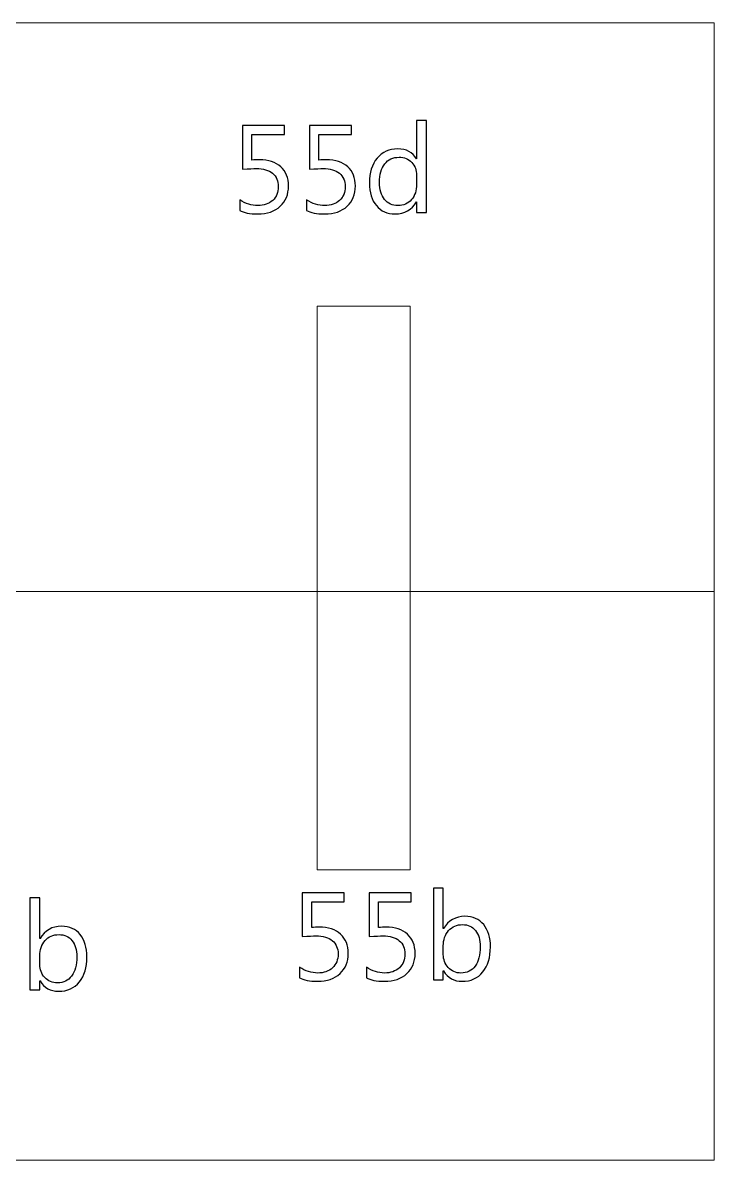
# Model space of a CAD drawing. Header units: centimetres. Extents: x -19.4 to 19.9, y -26.5 to 22.7.
# Drawn here: x 5.627 to 7.987, y -0.963 to 2.917 of the extents above; entities that cross this region are included whole.
import ezdxf

# ---------------------------------------------------------------- set-up
doc = ezdxf.new("R2010")
doc.units = ezdxf.units.CM
doc.header["$MEASUREMENT"] = 0
doc.layers.add('Camada 1', color=7, linetype='Continuous')

msp = doc.modelspace()

# ---------------------------------------------------------------- linework, layer by layer
at = {"layer": 'Camada 1', "color": 7, "lineweight": 9}
for points in [[(0.09623, 0.97706), (7.98655, 0.97706), (7.98655, 2.9174), (0.09623, 2.9174), (0.09623, 0.97706)], [(6.63095, 0.02724), (6.94835, 0.02724), (6.94835, 1.95096), (6.63095, 1.95096), (6.63095, 0.02724)], [(0.09623, -0.96332), (7.98655, -0.96332), (7.98655, 0.97702), (0.09623, 0.97702), (0.09623, -0.96332)]]:
    msp.add_lwpolyline(points, close=True, dxfattribs=at)
at = {"layer": 'Camada 1', "color": 7}
for points, knots in [([(6.36722, 2.2774), (6.36722, 2.2774), (6.36722, 2.31338), (6.36722, 2.31338), (6.36722, 2.31338), (6.38747, 2.30012), (6.40807, 2.29348), (6.42902, 2.29348), (6.42902, 2.29348), (6.44998, 2.29348), (6.46684, 2.29941), (6.47968, 2.31126), (6.47968, 2.31126), (6.49246, 2.32305), (6.49888, 2.33878), (6.49888, 2.35833), (6.49888, 2.35833), (6.49888, 2.37773), (6.49231, 2.3929), (6.47926, 2.40376), (6.47926, 2.40376), (6.46614, 2.41463), (6.44744, 2.42006), (6.42303, 2.42006), (6.42303, 2.42006), (6.41477, 2.42006), (6.39925, 2.41922), (6.37653, 2.41759), (6.37653, 2.41759), (6.37653, 2.41759), (6.37653, 2.56654), (6.37653, 2.56654), (6.37653, 2.56654), (6.37653, 2.56654), (6.52004, 2.56654), (6.52004, 2.56654), (6.52004, 2.56654), (6.52004, 2.56654), (6.52004, 2.53606), (6.52004, 2.53606), (6.52004, 2.53606), (6.52004, 2.53606), (6.4087, 2.53606), (6.4087, 2.53606), (6.4087, 2.53606), (6.4087, 2.53606), (6.4087, 2.44885), (6.4087, 2.44885), (6.4087, 2.44885), (6.41781, 2.44941), (6.4262, 2.4497), (6.43396, 2.4497), (6.43396, 2.4497), (6.46564, 2.4497), (6.4902, 2.44172), (6.50755, 2.42585), (6.50755, 2.42585), (6.52491, 2.40997), (6.53359, 2.38817), (6.53359, 2.36051), (6.53359, 2.36051), (6.53359, 2.33187), (6.52428, 2.30879), (6.50558, 2.29137), (6.50558, 2.29137), (6.48688, 2.27387), (6.4612, 2.26512), (6.42867, 2.26512), (6.42867, 2.26512), (6.40123, 2.26512), (6.38076, 2.26921), (6.36722, 2.2774)], [0, 0, 0, 0, 0.0526316, 0.0526316, 0.0526316, 0.0526316, 0.1052632, 0.1052632, 0.1052632, 0.1052632, 0.1578947, 0.1578947, 0.1578947, 0.1578947, 0.2105263, 0.2105263, 0.2105263, 0.2105263, 0.2631579, 0.2631579, 0.2631579, 0.2631579, 0.3157895, 0.3157895, 0.3157895, 0.3157895, 0.3684211, 0.3684211, 0.3684211, 0.3684211, 0.4210526, 0.4210526, 0.4210526, 0.4210526, 0.4736842, 0.4736842, 0.4736842, 0.4736842, 0.5263158, 0.5263158, 0.5263158, 0.5263158, 0.5789474, 0.5789474, 0.5789474, 0.5789474, 0.6315789, 0.6315789, 0.6315789, 0.631579, 0.6842105, 0.6842105, 0.6842105, 0.6842105, 0.7368421, 0.7368421, 0.7368421, 0.7368421, 0.7894737, 0.7894737, 0.7894737, 0.7894737, 0.8421053, 0.8421053, 0.8421053, 0.8421053, 0.8947368, 0.8947368, 0.8947368, 0.8947369, 1, 1, 1, 1]), ([(6.5954, 2.2774), (6.5954, 2.2774), (6.5954, 2.31338), (6.5954, 2.31338), (6.5954, 2.31338), (6.61565, 2.30012), (6.63625, 2.29348), (6.6572, 2.29348), (6.6572, 2.29348), (6.67816, 2.29348), (6.69502, 2.29941), (6.70786, 2.31126), (6.70786, 2.31126), (6.72064, 2.32305), (6.72706, 2.33878), (6.72706, 2.35833), (6.72706, 2.35833), (6.72706, 2.37773), (6.72049, 2.3929), (6.70744, 2.40376), (6.70744, 2.40376), (6.69432, 2.41463), (6.67562, 2.42006), (6.65121, 2.42006), (6.65121, 2.42006), (6.64295, 2.42006), (6.62743, 2.41922), (6.60471, 2.41759), (6.60471, 2.41759), (6.60471, 2.41759), (6.60471, 2.56654), (6.60471, 2.56654), (6.60471, 2.56654), (6.60471, 2.56654), (6.74822, 2.56654), (6.74822, 2.56654), (6.74822, 2.56654), (6.74822, 2.56654), (6.74822, 2.53606), (6.74822, 2.53606), (6.74822, 2.53606), (6.74822, 2.53606), (6.63688, 2.53606), (6.63688, 2.53606), (6.63688, 2.53606), (6.63688, 2.53606), (6.63688, 2.44885), (6.63688, 2.44885), (6.63688, 2.44885), (6.64599, 2.44941), (6.65438, 2.4497), (6.66214, 2.4497), (6.66214, 2.4497), (6.69382, 2.4497), (6.71838, 2.44172), (6.73573, 2.42585), (6.73573, 2.42585), (6.75309, 2.40997), (6.76177, 2.38817), (6.76177, 2.36051), (6.76177, 2.36051), (6.76177, 2.33187), (6.75246, 2.30879), (6.73376, 2.29137), (6.73376, 2.29137), (6.71506, 2.27387), (6.68938, 2.26512), (6.65685, 2.26512), (6.65685, 2.26512), (6.62941, 2.26512), (6.60894, 2.26921), (6.5954, 2.2774)], [0, 0, 0, 0, 0.0526316, 0.0526316, 0.0526316, 0.0526316, 0.1052632, 0.1052632, 0.1052632, 0.1052632, 0.1578947, 0.1578947, 0.1578947, 0.1578947, 0.2105263, 0.2105263, 0.2105263, 0.2105263, 0.2631579, 0.2631579, 0.2631579, 0.2631579, 0.3157895, 0.3157895, 0.3157895, 0.3157895, 0.3684211, 0.3684211, 0.3684211, 0.3684211, 0.4210526, 0.4210526, 0.4210526, 0.4210526, 0.4736842, 0.4736842, 0.4736842, 0.4736842, 0.5263158, 0.5263158, 0.5263158, 0.5263158, 0.5789474, 0.5789474, 0.5789474, 0.5789474, 0.6315789, 0.6315789, 0.6315789, 0.631579, 0.6842105, 0.6842105, 0.6842105, 0.6842105, 0.7368421, 0.7368421, 0.7368421, 0.7368421, 0.7894737, 0.7894737, 0.7894737, 0.7894737, 0.8421053, 0.8421053, 0.8421053, 0.8421053, 0.8947368, 0.8947368, 0.8947368, 0.8947369, 1, 1, 1, 1]), ([(7.00477, 2.2702), (7.00477, 2.2702), (6.9709, 2.2702), (6.9709, 2.2702), (6.9709, 2.2702), (6.9709, 2.2702), (6.9709, 2.3059), (6.9709, 2.3059), (6.9709, 2.3059), (6.9709, 2.3059), (6.97005, 2.3059), (6.97005, 2.3059), (6.97005, 2.3059), (6.95439, 2.27874), (6.93012, 2.26512), (6.89731, 2.26512), (6.89731, 2.26512), (6.87071, 2.26512), (6.8494, 2.27457), (6.83346, 2.29355), (6.83346, 2.29355), (6.81758, 2.31253), (6.80961, 2.33836), (6.80961, 2.3711), (6.80961, 2.3711), (6.80961, 2.40609), (6.81843, 2.43417), (6.83607, 2.45527), (6.83607, 2.45527), (6.8537, 2.47637), (6.8772, 2.48695), (6.90655, 2.48695), (6.90655, 2.48695), (6.93569, 2.48695), (6.95679, 2.47559), (6.97005, 2.4528), (6.97005, 2.4528), (6.97005, 2.4528), (6.9709, 2.4528), (6.9709, 2.4528), (6.9709, 2.4528), (6.9709, 2.4528), (6.9709, 2.58347), (6.9709, 2.58347), (6.9709, 2.58347), (6.9709, 2.58347), (7.00477, 2.58347), (7.00477, 2.58347), (7.00477, 2.58347), (7.00477, 2.58347), (7.00477, 2.2702), (7.00477, 2.2702)], [0, 0, 0, 0, 0.0714286, 0.0714286, 0.0714286, 0.0714286, 0.1428571, 0.1428571, 0.1428571, 0.1428572, 0.2142857, 0.2142857, 0.2142857, 0.2142857, 0.2857143, 0.2857143, 0.2857143, 0.2857143, 0.3571429, 0.3571429, 0.3571429, 0.3571429, 0.4285714, 0.4285714, 0.4285714, 0.4285714, 0.5, 0.5, 0.5, 0.5, 0.5714286, 0.5714286, 0.5714286, 0.5714286, 0.6428571, 0.6428571, 0.6428571, 0.6428572, 0.7142857, 0.7142857, 0.7142857, 0.7142857, 0.7857143, 0.7857143, 0.7857143, 0.7857143, 0.8571429, 0.8571429, 0.8571429, 0.8571429, 1, 1, 1, 1]), ([(6.9709, 2.36587), (6.9709, 2.36587), (6.9709, 2.3972), (6.9709, 2.3972), (6.9709, 2.3972), (6.9709, 2.41435), (6.96525, 2.42888), (6.95397, 2.44074), (6.95397, 2.44074), (6.94261, 2.45266), (6.92828, 2.45859), (6.91093, 2.45859), (6.91093, 2.45859), (6.89025, 2.45859), (6.87395, 2.45097), (6.8621, 2.4358), (6.8621, 2.4358), (6.85025, 2.42056), (6.84432, 2.39953), (6.84432, 2.37272), (6.84432, 2.37272), (6.84432, 2.34824), (6.85004, 2.3289), (6.8614, 2.31472), (6.8614, 2.31472), (6.87276, 2.30054), (6.888, 2.29348), (6.90719, 2.29348), (6.90719, 2.29348), (6.9261, 2.29348), (6.94141, 2.30033), (6.95319, 2.31402), (6.95319, 2.31402), (6.96497, 2.3277), (6.9709, 2.34499), (6.9709, 2.36587)], [0, 0, 0, 0, 0.1, 0.1, 0.1, 0.1, 0.2, 0.2, 0.2, 0.2, 0.3, 0.3, 0.3, 0.3, 0.4, 0.4, 0.4, 0.4, 0.5, 0.5, 0.5, 0.5, 0.6, 0.6, 0.6, 0.6, 0.7, 0.7, 0.7, 0.7, 0.8, 0.8, 0.8, 0.8, 1, 1, 1, 1]), ([(7.06271, -0.31746), (7.06271, -0.31746), (7.06187, -0.31746), (7.06187, -0.31746), (7.06187, -0.31746), (7.06187, -0.31746), (7.06187, -0.3478), (7.06187, -0.3478), (7.06187, -0.3478), (7.06187, -0.3478), (7.028, -0.3478), (7.028, -0.3478), (7.028, -0.3478), (7.028, -0.3478), (7.028, -0.03453), (7.028, -0.03453), (7.028, -0.03453), (7.028, -0.03453), (7.06187, -0.03453), (7.06187, -0.03453), (7.06187, -0.03453), (7.06187, -0.03453), (7.06187, -0.1731), (7.06187, -0.1731), (7.06187, -0.1731), (7.06187, -0.1731), (7.06271, -0.1731), (7.06271, -0.1731), (7.06271, -0.1731), (7.07937, -0.14509), (7.10378, -0.13105), (7.13588, -0.13105), (7.13588, -0.13105), (7.16305, -0.13105), (7.18428, -0.1405), (7.19966, -0.15948), (7.19966, -0.15948), (7.21505, -0.17846), (7.22274, -0.20386), (7.22274, -0.23576), (7.22274, -0.23576), (7.22274, -0.27118), (7.21413, -0.29961), (7.19691, -0.32092), (7.19691, -0.32092), (7.17963, -0.34223), (7.15606, -0.35288), (7.12614, -0.35288), (7.12614, -0.35288), (7.0982, -0.35288), (7.07704, -0.3411), (7.06271, -0.31746)], [0, 0, 0, 0, 0.0714286, 0.0714286, 0.0714286, 0.0714286, 0.1428571, 0.1428571, 0.1428571, 0.1428572, 0.2142857, 0.2142857, 0.2142857, 0.2142857, 0.2857143, 0.2857143, 0.2857143, 0.2857143, 0.3571429, 0.3571429, 0.3571429, 0.3571429, 0.4285714, 0.4285714, 0.4285714, 0.4285714, 0.5, 0.5, 0.5, 0.5, 0.5714286, 0.5714286, 0.5714286, 0.5714286, 0.6428571, 0.6428571, 0.6428571, 0.6428572, 0.7142857, 0.7142857, 0.7142857, 0.7142857, 0.7857143, 0.7857143, 0.7857143, 0.7857143, 0.8571429, 0.8571429, 0.8571429, 0.8571429, 1, 1, 1, 1]), ([(5.68571, -0.35146), (5.68571, -0.35146), (5.68487, -0.35146), (5.68487, -0.35146), (5.68487, -0.35146), (5.68487, -0.35146), (5.68487, -0.3818), (5.68487, -0.3818), (5.68487, -0.3818), (5.68487, -0.3818), (5.651, -0.3818), (5.651, -0.3818), (5.651, -0.3818), (5.651, -0.3818), (5.651, -0.06853), (5.651, -0.06853), (5.651, -0.06853), (5.651, -0.06853), (5.68487, -0.06853), (5.68487, -0.06853), (5.68487, -0.06853), (5.68487, -0.06853), (5.68487, -0.2071), (5.68487, -0.2071), (5.68487, -0.2071), (5.68487, -0.2071), (5.68571, -0.2071), (5.68571, -0.2071), (5.68571, -0.2071), (5.70237, -0.17909), (5.72678, -0.16505), (5.75888, -0.16505), (5.75888, -0.16505), (5.78605, -0.16505), (5.80728, -0.1745), (5.82266, -0.19348), (5.82266, -0.19348), (5.83805, -0.21246), (5.84574, -0.23786), (5.84574, -0.26976), (5.84574, -0.26976), (5.84574, -0.30518), (5.83713, -0.33361), (5.81991, -0.35492), (5.81991, -0.35492), (5.80263, -0.37623), (5.77906, -0.38688), (5.74914, -0.38688), (5.74914, -0.38688), (5.7212, -0.38688), (5.70004, -0.3751), (5.68571, -0.35146)], [0, 0, 0, 0, 0.0714286, 0.0714286, 0.0714286, 0.0714286, 0.1428571, 0.1428571, 0.1428571, 0.1428572, 0.2142857, 0.2142857, 0.2142857, 0.2142857, 0.2857143, 0.2857143, 0.2857143, 0.2857143, 0.3571429, 0.3571429, 0.3571429, 0.3571429, 0.4285714, 0.4285714, 0.4285714, 0.4285714, 0.5, 0.5, 0.5, 0.5, 0.5714286, 0.5714286, 0.5714286, 0.5714286, 0.6428571, 0.6428571, 0.6428571, 0.6428572, 0.7142857, 0.7142857, 0.7142857, 0.7142857, 0.7857143, 0.7857143, 0.7857143, 0.7857143, 0.8571429, 0.8571429, 0.8571429, 0.8571429, 1, 1, 1, 1]), ([(6.57122, -0.3406), (6.57122, -0.3406), (6.57122, -0.30462), (6.57122, -0.30462), (6.57122, -0.30462), (6.59147, -0.31788), (6.61207, -0.32452), (6.63302, -0.32452), (6.63302, -0.32452), (6.65398, -0.32452), (6.67084, -0.31859), (6.68368, -0.30674), (6.68368, -0.30674), (6.69646, -0.29495), (6.70288, -0.27922), (6.70288, -0.25967), (6.70288, -0.25967), (6.70288, -0.24027), (6.69631, -0.2251), (6.68326, -0.21424), (6.68326, -0.21424), (6.67014, -0.20337), (6.65144, -0.19794), (6.62703, -0.19794), (6.62703, -0.19794), (6.61877, -0.19794), (6.60325, -0.19878), (6.58053, -0.20041), (6.58053, -0.20041), (6.58053, -0.20041), (6.58053, -0.05146), (6.58053, -0.05146), (6.58053, -0.05146), (6.58053, -0.05146), (6.72404, -0.05146), (6.72404, -0.05146), (6.72404, -0.05146), (6.72404, -0.05146), (6.72404, -0.08194), (6.72404, -0.08194), (6.72404, -0.08194), (6.72404, -0.08194), (6.6127, -0.08194), (6.6127, -0.08194), (6.6127, -0.08194), (6.6127, -0.08194), (6.6127, -0.16915), (6.6127, -0.16915), (6.6127, -0.16915), (6.62181, -0.16859), (6.6302, -0.1683), (6.63796, -0.1683), (6.63796, -0.1683), (6.66964, -0.1683), (6.6942, -0.17628), (6.71155, -0.19215), (6.71155, -0.19215), (6.72891, -0.20803), (6.73759, -0.22983), (6.73759, -0.25749), (6.73759, -0.25749), (6.73759, -0.28613), (6.72828, -0.30921), (6.70958, -0.32663), (6.70958, -0.32663), (6.69088, -0.34413), (6.6652, -0.35288), (6.63267, -0.35288), (6.63267, -0.35288), (6.60523, -0.35288), (6.58476, -0.34879), (6.57122, -0.3406)], [0, 0, 0, 0, 0.0526316, 0.0526316, 0.0526316, 0.0526316, 0.1052632, 0.1052632, 0.1052632, 0.1052632, 0.1578947, 0.1578947, 0.1578947, 0.1578947, 0.2105263, 0.2105263, 0.2105263, 0.2105263, 0.2631579, 0.2631579, 0.2631579, 0.2631579, 0.3157895, 0.3157895, 0.3157895, 0.3157895, 0.3684211, 0.3684211, 0.3684211, 0.3684211, 0.4210526, 0.4210526, 0.4210526, 0.4210526, 0.4736842, 0.4736842, 0.4736842, 0.4736842, 0.5263158, 0.5263158, 0.5263158, 0.5263158, 0.5789474, 0.5789474, 0.5789474, 0.5789474, 0.6315789, 0.6315789, 0.6315789, 0.631579, 0.6842105, 0.6842105, 0.6842105, 0.6842105, 0.7368421, 0.7368421, 0.7368421, 0.7368421, 0.7894737, 0.7894737, 0.7894737, 0.7894737, 0.8421053, 0.8421053, 0.8421053, 0.8421053, 0.8947368, 0.8947368, 0.8947368, 0.8947369, 1, 1, 1, 1]), ([(6.7994, -0.3406), (6.7994, -0.3406), (6.7994, -0.30462), (6.7994, -0.30462), (6.7994, -0.30462), (6.81965, -0.31788), (6.84025, -0.32452), (6.8612, -0.32452), (6.8612, -0.32452), (6.88216, -0.32452), (6.89902, -0.31859), (6.91186, -0.30674), (6.91186, -0.30674), (6.92464, -0.29495), (6.93106, -0.27922), (6.93106, -0.25967), (6.93106, -0.25967), (6.93106, -0.24027), (6.92449, -0.2251), (6.91144, -0.21424), (6.91144, -0.21424), (6.89832, -0.20337), (6.87962, -0.19794), (6.85521, -0.19794), (6.85521, -0.19794), (6.84695, -0.19794), (6.83143, -0.19878), (6.80871, -0.20041), (6.80871, -0.20041), (6.80871, -0.20041), (6.80871, -0.05146), (6.80871, -0.05146), (6.80871, -0.05146), (6.80871, -0.05146), (6.95222, -0.05146), (6.95222, -0.05146), (6.95222, -0.05146), (6.95222, -0.05146), (6.95222, -0.08194), (6.95222, -0.08194), (6.95222, -0.08194), (6.95222, -0.08194), (6.84088, -0.08194), (6.84088, -0.08194), (6.84088, -0.08194), (6.84088, -0.08194), (6.84088, -0.16915), (6.84088, -0.16915), (6.84088, -0.16915), (6.84999, -0.16859), (6.85838, -0.1683), (6.86614, -0.1683), (6.86614, -0.1683), (6.89782, -0.1683), (6.92238, -0.17628), (6.93973, -0.19215), (6.93973, -0.19215), (6.95709, -0.20803), (6.96577, -0.22983), (6.96577, -0.25749), (6.96577, -0.25749), (6.96577, -0.28613), (6.95646, -0.30921), (6.93776, -0.32663), (6.93776, -0.32663), (6.91906, -0.34413), (6.89338, -0.35288), (6.86085, -0.35288), (6.86085, -0.35288), (6.83341, -0.35288), (6.81294, -0.34879), (6.7994, -0.3406)], [0, 0, 0, 0, 0.0526316, 0.0526316, 0.0526316, 0.0526316, 0.1052632, 0.1052632, 0.1052632, 0.1052632, 0.1578947, 0.1578947, 0.1578947, 0.1578947, 0.2105263, 0.2105263, 0.2105263, 0.2105263, 0.2631579, 0.2631579, 0.2631579, 0.2631579, 0.3157895, 0.3157895, 0.3157895, 0.3157895, 0.3684211, 0.3684211, 0.3684211, 0.3684211, 0.4210526, 0.4210526, 0.4210526, 0.4210526, 0.4736842, 0.4736842, 0.4736842, 0.4736842, 0.5263158, 0.5263158, 0.5263158, 0.5263158, 0.5789474, 0.5789474, 0.5789474, 0.5789474, 0.6315789, 0.6315789, 0.6315789, 0.631579, 0.6842105, 0.6842105, 0.6842105, 0.6842105, 0.7368421, 0.7368421, 0.7368421, 0.7368421, 0.7894737, 0.7894737, 0.7894737, 0.7894737, 0.8421053, 0.8421053, 0.8421053, 0.8421053, 0.8947368, 0.8947368, 0.8947368, 0.8947369, 1, 1, 1, 1]), ([(5.68487, -0.2658), (5.68487, -0.2658), (5.68487, -0.29544), (5.68487, -0.29544), (5.68487, -0.29544), (5.68487, -0.31301), (5.69058, -0.32789), (5.70194, -0.34017), (5.70194, -0.34017), (5.7133, -0.35238), (5.72777, -0.35852), (5.74526, -0.35852), (5.74526, -0.35852), (5.7658, -0.35852), (5.78188, -0.35061), (5.79353, -0.33488), (5.79353, -0.33488), (5.80517, -0.31908), (5.81102, -0.2972), (5.81102, -0.26912), (5.81102, -0.26912), (5.81102, -0.24548), (5.80559, -0.22693), (5.79465, -0.21352), (5.79465, -0.21352), (5.78379, -0.20012), (5.76904, -0.19341), (5.75041, -0.19341), (5.75041, -0.19341), (5.73073, -0.19341), (5.71485, -0.20026), (5.70286, -0.21402), (5.70286, -0.21402), (5.69087, -0.22777), (5.68487, -0.24506), (5.68487, -0.2658)], [0, 0, 0, 0, 0.1, 0.1, 0.1, 0.1, 0.2, 0.2, 0.2, 0.2, 0.3, 0.3, 0.3, 0.3, 0.4, 0.4, 0.4, 0.4, 0.5, 0.5, 0.5, 0.5, 0.6, 0.6, 0.6, 0.6, 0.7, 0.7, 0.7, 0.7, 0.8, 0.8, 0.8, 0.8, 1, 1, 1, 1]), ([(7.06187, -0.2318), (7.06187, -0.2318), (7.06187, -0.26144), (7.06187, -0.26144), (7.06187, -0.26144), (7.06187, -0.27901), (7.06758, -0.29389), (7.07894, -0.30617), (7.07894, -0.30617), (7.0903, -0.31838), (7.10477, -0.32452), (7.12226, -0.32452), (7.12226, -0.32452), (7.1428, -0.32452), (7.15888, -0.31661), (7.17053, -0.30088), (7.17053, -0.30088), (7.18217, -0.28508), (7.18802, -0.2632), (7.18802, -0.23512), (7.18802, -0.23512), (7.18802, -0.21148), (7.18259, -0.19293), (7.17165, -0.17952), (7.17165, -0.17952), (7.16079, -0.16612), (7.14604, -0.15941), (7.12741, -0.15941), (7.12741, -0.15941), (7.10773, -0.15941), (7.09185, -0.16626), (7.07986, -0.18002), (7.07986, -0.18002), (7.06787, -0.19377), (7.06187, -0.21106), (7.06187, -0.2318)], [0, 0, 0, 0, 0.1, 0.1, 0.1, 0.1, 0.2, 0.2, 0.2, 0.2, 0.3, 0.3, 0.3, 0.3, 0.4, 0.4, 0.4, 0.4, 0.5, 0.5, 0.5, 0.5, 0.6, 0.6, 0.6, 0.6, 0.7, 0.7, 0.7, 0.7, 0.8, 0.8, 0.8, 0.8, 1, 1, 1, 1])]:
    msp.add_open_spline(points, degree=3, knots=knots, dxfattribs=at)
at = {"layer": 'Camada 1', "color": 250, "lineweight": 9}
for points, knots in [([(6.36722, 2.2774), (6.36722, 2.2774), (6.36722, 2.31338), (6.36722, 2.31338), (6.36722, 2.31338), (6.38747, 2.30012), (6.40807, 2.29348), (6.42902, 2.29348), (6.42902, 2.29348), (6.44998, 2.29348), (6.46684, 2.29941), (6.47968, 2.31126), (6.47968, 2.31126), (6.49246, 2.32305), (6.49888, 2.33878), (6.49888, 2.35833), (6.49888, 2.35833), (6.49888, 2.37773), (6.49231, 2.3929), (6.47926, 2.40376), (6.47926, 2.40376), (6.46614, 2.41463), (6.44744, 2.42006), (6.42303, 2.42006), (6.42303, 2.42006), (6.41477, 2.42006), (6.39925, 2.41922), (6.37653, 2.41759), (6.37653, 2.41759), (6.37653, 2.41759), (6.37653, 2.56654), (6.37653, 2.56654), (6.37653, 2.56654), (6.37653, 2.56654), (6.52004, 2.56654), (6.52004, 2.56654), (6.52004, 2.56654), (6.52004, 2.56654), (6.52004, 2.53606), (6.52004, 2.53606), (6.52004, 2.53606), (6.52004, 2.53606), (6.4087, 2.53606), (6.4087, 2.53606), (6.4087, 2.53606), (6.4087, 2.53606), (6.4087, 2.44885), (6.4087, 2.44885), (6.4087, 2.44885), (6.41781, 2.44941), (6.4262, 2.4497), (6.43396, 2.4497), (6.43396, 2.4497), (6.46564, 2.4497), (6.4902, 2.44172), (6.50755, 2.42585), (6.50755, 2.42585), (6.52491, 2.40997), (6.53359, 2.38817), (6.53359, 2.36051), (6.53359, 2.36051), (6.53359, 2.33187), (6.52428, 2.30879), (6.50558, 2.29137), (6.50558, 2.29137), (6.48688, 2.27387), (6.4612, 2.26512), (6.42867, 2.26512), (6.42867, 2.26512), (6.40123, 2.26512), (6.38076, 2.26921), (6.36722, 2.2774)], [0, 0, 0, 0, 0.0526316, 0.0526316, 0.0526316, 0.0526316, 0.1052632, 0.1052632, 0.1052632, 0.1052632, 0.1578947, 0.1578947, 0.1578947, 0.1578947, 0.2105263, 0.2105263, 0.2105263, 0.2105263, 0.2631579, 0.2631579, 0.2631579, 0.2631579, 0.3157895, 0.3157895, 0.3157895, 0.3157895, 0.3684211, 0.3684211, 0.3684211, 0.3684211, 0.4210526, 0.4210526, 0.4210526, 0.4210526, 0.4736842, 0.4736842, 0.4736842, 0.4736842, 0.5263158, 0.5263158, 0.5263158, 0.5263158, 0.5789474, 0.5789474, 0.5789474, 0.5789474, 0.6315789, 0.6315789, 0.6315789, 0.631579, 0.6842105, 0.6842105, 0.6842105, 0.6842105, 0.7368421, 0.7368421, 0.7368421, 0.7368421, 0.7894737, 0.7894737, 0.7894737, 0.7894737, 0.8421053, 0.8421053, 0.8421053, 0.8421053, 0.8947368, 0.8947368, 0.8947368, 0.8947369, 1, 1, 1, 1]), ([(6.5954, 2.2774), (6.5954, 2.2774), (6.5954, 2.31338), (6.5954, 2.31338), (6.5954, 2.31338), (6.61565, 2.30012), (6.63625, 2.29348), (6.6572, 2.29348), (6.6572, 2.29348), (6.67816, 2.29348), (6.69502, 2.29941), (6.70786, 2.31126), (6.70786, 2.31126), (6.72064, 2.32305), (6.72706, 2.33878), (6.72706, 2.35833), (6.72706, 2.35833), (6.72706, 2.37773), (6.72049, 2.3929), (6.70744, 2.40376), (6.70744, 2.40376), (6.69432, 2.41463), (6.67562, 2.42006), (6.65121, 2.42006), (6.65121, 2.42006), (6.64295, 2.42006), (6.62743, 2.41922), (6.60471, 2.41759), (6.60471, 2.41759), (6.60471, 2.41759), (6.60471, 2.56654), (6.60471, 2.56654), (6.60471, 2.56654), (6.60471, 2.56654), (6.74822, 2.56654), (6.74822, 2.56654), (6.74822, 2.56654), (6.74822, 2.56654), (6.74822, 2.53606), (6.74822, 2.53606), (6.74822, 2.53606), (6.74822, 2.53606), (6.63688, 2.53606), (6.63688, 2.53606), (6.63688, 2.53606), (6.63688, 2.53606), (6.63688, 2.44885), (6.63688, 2.44885), (6.63688, 2.44885), (6.64599, 2.44941), (6.65438, 2.4497), (6.66214, 2.4497), (6.66214, 2.4497), (6.69382, 2.4497), (6.71838, 2.44172), (6.73573, 2.42585), (6.73573, 2.42585), (6.75309, 2.40997), (6.76177, 2.38817), (6.76177, 2.36051), (6.76177, 2.36051), (6.76177, 2.33187), (6.75246, 2.30879), (6.73376, 2.29137), (6.73376, 2.29137), (6.71506, 2.27387), (6.68938, 2.26512), (6.65685, 2.26512), (6.65685, 2.26512), (6.62941, 2.26512), (6.60894, 2.26921), (6.5954, 2.2774)], [0, 0, 0, 0, 0.0526316, 0.0526316, 0.0526316, 0.0526316, 0.1052632, 0.1052632, 0.1052632, 0.1052632, 0.1578947, 0.1578947, 0.1578947, 0.1578947, 0.2105263, 0.2105263, 0.2105263, 0.2105263, 0.2631579, 0.2631579, 0.2631579, 0.2631579, 0.3157895, 0.3157895, 0.3157895, 0.3157895, 0.3684211, 0.3684211, 0.3684211, 0.3684211, 0.4210526, 0.4210526, 0.4210526, 0.4210526, 0.4736842, 0.4736842, 0.4736842, 0.4736842, 0.5263158, 0.5263158, 0.5263158, 0.5263158, 0.5789474, 0.5789474, 0.5789474, 0.5789474, 0.6315789, 0.6315789, 0.6315789, 0.631579, 0.6842105, 0.6842105, 0.6842105, 0.6842105, 0.7368421, 0.7368421, 0.7368421, 0.7368421, 0.7894737, 0.7894737, 0.7894737, 0.7894737, 0.8421053, 0.8421053, 0.8421053, 0.8421053, 0.8947368, 0.8947368, 0.8947368, 0.8947369, 1, 1, 1, 1]), ([(7.00477, 2.2702), (7.00477, 2.2702), (6.9709, 2.2702), (6.9709, 2.2702), (6.9709, 2.2702), (6.9709, 2.2702), (6.9709, 2.3059), (6.9709, 2.3059), (6.9709, 2.3059), (6.9709, 2.3059), (6.97005, 2.3059), (6.97005, 2.3059), (6.97005, 2.3059), (6.95439, 2.27874), (6.93012, 2.26512), (6.89731, 2.26512), (6.89731, 2.26512), (6.87071, 2.26512), (6.8494, 2.27457), (6.83346, 2.29355), (6.83346, 2.29355), (6.81758, 2.31253), (6.80961, 2.33836), (6.80961, 2.3711), (6.80961, 2.3711), (6.80961, 2.40609), (6.81843, 2.43417), (6.83607, 2.45527), (6.83607, 2.45527), (6.8537, 2.47637), (6.8772, 2.48695), (6.90655, 2.48695), (6.90655, 2.48695), (6.93569, 2.48695), (6.95679, 2.47559), (6.97005, 2.4528), (6.97005, 2.4528), (6.97005, 2.4528), (6.9709, 2.4528), (6.9709, 2.4528), (6.9709, 2.4528), (6.9709, 2.4528), (6.9709, 2.58347), (6.9709, 2.58347), (6.9709, 2.58347), (6.9709, 2.58347), (7.00477, 2.58347), (7.00477, 2.58347), (7.00477, 2.58347), (7.00477, 2.58347), (7.00477, 2.2702), (7.00477, 2.2702)], [0, 0, 0, 0, 0.0714286, 0.0714286, 0.0714286, 0.0714286, 0.1428571, 0.1428571, 0.1428571, 0.1428572, 0.2142857, 0.2142857, 0.2142857, 0.2142857, 0.2857143, 0.2857143, 0.2857143, 0.2857143, 0.3571429, 0.3571429, 0.3571429, 0.3571429, 0.4285714, 0.4285714, 0.4285714, 0.4285714, 0.5, 0.5, 0.5, 0.5, 0.5714286, 0.5714286, 0.5714286, 0.5714286, 0.6428571, 0.6428571, 0.6428571, 0.6428572, 0.7142857, 0.7142857, 0.7142857, 0.7142857, 0.7857143, 0.7857143, 0.7857143, 0.7857143, 0.8571429, 0.8571429, 0.8571429, 0.8571429, 1, 1, 1, 1]), ([(6.9709, 2.36587), (6.9709, 2.36587), (6.9709, 2.3972), (6.9709, 2.3972), (6.9709, 2.3972), (6.9709, 2.41435), (6.96525, 2.42888), (6.95397, 2.44074), (6.95397, 2.44074), (6.94261, 2.45266), (6.92828, 2.45859), (6.91093, 2.45859), (6.91093, 2.45859), (6.89025, 2.45859), (6.87395, 2.45097), (6.8621, 2.4358), (6.8621, 2.4358), (6.85025, 2.42056), (6.84432, 2.39953), (6.84432, 2.37272), (6.84432, 2.37272), (6.84432, 2.34824), (6.85004, 2.3289), (6.8614, 2.31472), (6.8614, 2.31472), (6.87276, 2.30054), (6.888, 2.29348), (6.90719, 2.29348), (6.90719, 2.29348), (6.9261, 2.29348), (6.94141, 2.30033), (6.95319, 2.31402), (6.95319, 2.31402), (6.96497, 2.3277), (6.9709, 2.34499), (6.9709, 2.36587)], [0, 0, 0, 0, 0.1, 0.1, 0.1, 0.1, 0.2, 0.2, 0.2, 0.2, 0.3, 0.3, 0.3, 0.3, 0.4, 0.4, 0.4, 0.4, 0.5, 0.5, 0.5, 0.5, 0.6, 0.6, 0.6, 0.6, 0.7, 0.7, 0.7, 0.7, 0.8, 0.8, 0.8, 0.8, 1, 1, 1, 1]), ([(7.06271, -0.31746), (7.06271, -0.31746), (7.06187, -0.31746), (7.06187, -0.31746), (7.06187, -0.31746), (7.06187, -0.31746), (7.06187, -0.3478), (7.06187, -0.3478), (7.06187, -0.3478), (7.06187, -0.3478), (7.028, -0.3478), (7.028, -0.3478), (7.028, -0.3478), (7.028, -0.3478), (7.028, -0.03453), (7.028, -0.03453), (7.028, -0.03453), (7.028, -0.03453), (7.06187, -0.03453), (7.06187, -0.03453), (7.06187, -0.03453), (7.06187, -0.03453), (7.06187, -0.1731), (7.06187, -0.1731), (7.06187, -0.1731), (7.06187, -0.1731), (7.06271, -0.1731), (7.06271, -0.1731), (7.06271, -0.1731), (7.07937, -0.14509), (7.10378, -0.13105), (7.13588, -0.13105), (7.13588, -0.13105), (7.16305, -0.13105), (7.18428, -0.1405), (7.19966, -0.15948), (7.19966, -0.15948), (7.21505, -0.17846), (7.22274, -0.20386), (7.22274, -0.23576), (7.22274, -0.23576), (7.22274, -0.27118), (7.21413, -0.29961), (7.19691, -0.32092), (7.19691, -0.32092), (7.17963, -0.34223), (7.15606, -0.35288), (7.12614, -0.35288), (7.12614, -0.35288), (7.0982, -0.35288), (7.07704, -0.3411), (7.06271, -0.31746)], [0, 0, 0, 0, 0.0714286, 0.0714286, 0.0714286, 0.0714286, 0.1428571, 0.1428571, 0.1428571, 0.1428572, 0.2142857, 0.2142857, 0.2142857, 0.2142857, 0.2857143, 0.2857143, 0.2857143, 0.2857143, 0.3571429, 0.3571429, 0.3571429, 0.3571429, 0.4285714, 0.4285714, 0.4285714, 0.4285714, 0.5, 0.5, 0.5, 0.5, 0.5714286, 0.5714286, 0.5714286, 0.5714286, 0.6428571, 0.6428571, 0.6428571, 0.6428572, 0.7142857, 0.7142857, 0.7142857, 0.7142857, 0.7857143, 0.7857143, 0.7857143, 0.7857143, 0.8571429, 0.8571429, 0.8571429, 0.8571429, 1, 1, 1, 1]), ([(5.68571, -0.35146), (5.68571, -0.35146), (5.68487, -0.35146), (5.68487, -0.35146), (5.68487, -0.35146), (5.68487, -0.35146), (5.68487, -0.3818), (5.68487, -0.3818), (5.68487, -0.3818), (5.68487, -0.3818), (5.651, -0.3818), (5.651, -0.3818), (5.651, -0.3818), (5.651, -0.3818), (5.651, -0.06853), (5.651, -0.06853), (5.651, -0.06853), (5.651, -0.06853), (5.68487, -0.06853), (5.68487, -0.06853), (5.68487, -0.06853), (5.68487, -0.06853), (5.68487, -0.2071), (5.68487, -0.2071), (5.68487, -0.2071), (5.68487, -0.2071), (5.68571, -0.2071), (5.68571, -0.2071), (5.68571, -0.2071), (5.70237, -0.17909), (5.72678, -0.16505), (5.75888, -0.16505), (5.75888, -0.16505), (5.78605, -0.16505), (5.80728, -0.1745), (5.82266, -0.19348), (5.82266, -0.19348), (5.83805, -0.21246), (5.84574, -0.23786), (5.84574, -0.26976), (5.84574, -0.26976), (5.84574, -0.30518), (5.83713, -0.33361), (5.81991, -0.35492), (5.81991, -0.35492), (5.80263, -0.37623), (5.77906, -0.38688), (5.74914, -0.38688), (5.74914, -0.38688), (5.7212, -0.38688), (5.70004, -0.3751), (5.68571, -0.35146)], [0, 0, 0, 0, 0.0714286, 0.0714286, 0.0714286, 0.0714286, 0.1428571, 0.1428571, 0.1428571, 0.1428572, 0.2142857, 0.2142857, 0.2142857, 0.2142857, 0.2857143, 0.2857143, 0.2857143, 0.2857143, 0.3571429, 0.3571429, 0.3571429, 0.3571429, 0.4285714, 0.4285714, 0.4285714, 0.4285714, 0.5, 0.5, 0.5, 0.5, 0.5714286, 0.5714286, 0.5714286, 0.5714286, 0.6428571, 0.6428571, 0.6428571, 0.6428572, 0.7142857, 0.7142857, 0.7142857, 0.7142857, 0.7857143, 0.7857143, 0.7857143, 0.7857143, 0.8571429, 0.8571429, 0.8571429, 0.8571429, 1, 1, 1, 1]), ([(6.57122, -0.3406), (6.57122, -0.3406), (6.57122, -0.30462), (6.57122, -0.30462), (6.57122, -0.30462), (6.59147, -0.31788), (6.61207, -0.32452), (6.63302, -0.32452), (6.63302, -0.32452), (6.65398, -0.32452), (6.67084, -0.31859), (6.68368, -0.30674), (6.68368, -0.30674), (6.69646, -0.29495), (6.70288, -0.27922), (6.70288, -0.25967), (6.70288, -0.25967), (6.70288, -0.24027), (6.69631, -0.2251), (6.68326, -0.21424), (6.68326, -0.21424), (6.67014, -0.20337), (6.65144, -0.19794), (6.62703, -0.19794), (6.62703, -0.19794), (6.61877, -0.19794), (6.60325, -0.19878), (6.58053, -0.20041), (6.58053, -0.20041), (6.58053, -0.20041), (6.58053, -0.05146), (6.58053, -0.05146), (6.58053, -0.05146), (6.58053, -0.05146), (6.72404, -0.05146), (6.72404, -0.05146), (6.72404, -0.05146), (6.72404, -0.05146), (6.72404, -0.08194), (6.72404, -0.08194), (6.72404, -0.08194), (6.72404, -0.08194), (6.6127, -0.08194), (6.6127, -0.08194), (6.6127, -0.08194), (6.6127, -0.08194), (6.6127, -0.16915), (6.6127, -0.16915), (6.6127, -0.16915), (6.62181, -0.16859), (6.6302, -0.1683), (6.63796, -0.1683), (6.63796, -0.1683), (6.66964, -0.1683), (6.6942, -0.17628), (6.71155, -0.19215), (6.71155, -0.19215), (6.72891, -0.20803), (6.73759, -0.22983), (6.73759, -0.25749), (6.73759, -0.25749), (6.73759, -0.28613), (6.72828, -0.30921), (6.70958, -0.32663), (6.70958, -0.32663), (6.69088, -0.34413), (6.6652, -0.35288), (6.63267, -0.35288), (6.63267, -0.35288), (6.60523, -0.35288), (6.58476, -0.34879), (6.57122, -0.3406)], [0, 0, 0, 0, 0.0526316, 0.0526316, 0.0526316, 0.0526316, 0.1052632, 0.1052632, 0.1052632, 0.1052632, 0.1578947, 0.1578947, 0.1578947, 0.1578947, 0.2105263, 0.2105263, 0.2105263, 0.2105263, 0.2631579, 0.2631579, 0.2631579, 0.2631579, 0.3157895, 0.3157895, 0.3157895, 0.3157895, 0.3684211, 0.3684211, 0.3684211, 0.3684211, 0.4210526, 0.4210526, 0.4210526, 0.4210526, 0.4736842, 0.4736842, 0.4736842, 0.4736842, 0.5263158, 0.5263158, 0.5263158, 0.5263158, 0.5789474, 0.5789474, 0.5789474, 0.5789474, 0.6315789, 0.6315789, 0.6315789, 0.631579, 0.6842105, 0.6842105, 0.6842105, 0.6842105, 0.7368421, 0.7368421, 0.7368421, 0.7368421, 0.7894737, 0.7894737, 0.7894737, 0.7894737, 0.8421053, 0.8421053, 0.8421053, 0.8421053, 0.8947368, 0.8947368, 0.8947368, 0.8947369, 1, 1, 1, 1]), ([(6.7994, -0.3406), (6.7994, -0.3406), (6.7994, -0.30462), (6.7994, -0.30462), (6.7994, -0.30462), (6.81965, -0.31788), (6.84025, -0.32452), (6.8612, -0.32452), (6.8612, -0.32452), (6.88216, -0.32452), (6.89902, -0.31859), (6.91186, -0.30674), (6.91186, -0.30674), (6.92464, -0.29495), (6.93106, -0.27922), (6.93106, -0.25967), (6.93106, -0.25967), (6.93106, -0.24027), (6.92449, -0.2251), (6.91144, -0.21424), (6.91144, -0.21424), (6.89832, -0.20337), (6.87962, -0.19794), (6.85521, -0.19794), (6.85521, -0.19794), (6.84695, -0.19794), (6.83143, -0.19878), (6.80871, -0.20041), (6.80871, -0.20041), (6.80871, -0.20041), (6.80871, -0.05146), (6.80871, -0.05146), (6.80871, -0.05146), (6.80871, -0.05146), (6.95222, -0.05146), (6.95222, -0.05146), (6.95222, -0.05146), (6.95222, -0.05146), (6.95222, -0.08194), (6.95222, -0.08194), (6.95222, -0.08194), (6.95222, -0.08194), (6.84088, -0.08194), (6.84088, -0.08194), (6.84088, -0.08194), (6.84088, -0.08194), (6.84088, -0.16915), (6.84088, -0.16915), (6.84088, -0.16915), (6.84999, -0.16859), (6.85838, -0.1683), (6.86614, -0.1683), (6.86614, -0.1683), (6.89782, -0.1683), (6.92238, -0.17628), (6.93973, -0.19215), (6.93973, -0.19215), (6.95709, -0.20803), (6.96577, -0.22983), (6.96577, -0.25749), (6.96577, -0.25749), (6.96577, -0.28613), (6.95646, -0.30921), (6.93776, -0.32663), (6.93776, -0.32663), (6.91906, -0.34413), (6.89338, -0.35288), (6.86085, -0.35288), (6.86085, -0.35288), (6.83341, -0.35288), (6.81294, -0.34879), (6.7994, -0.3406)], [0, 0, 0, 0, 0.0526316, 0.0526316, 0.0526316, 0.0526316, 0.1052632, 0.1052632, 0.1052632, 0.1052632, 0.1578947, 0.1578947, 0.1578947, 0.1578947, 0.2105263, 0.2105263, 0.2105263, 0.2105263, 0.2631579, 0.2631579, 0.2631579, 0.2631579, 0.3157895, 0.3157895, 0.3157895, 0.3157895, 0.3684211, 0.3684211, 0.3684211, 0.3684211, 0.4210526, 0.4210526, 0.4210526, 0.4210526, 0.4736842, 0.4736842, 0.4736842, 0.4736842, 0.5263158, 0.5263158, 0.5263158, 0.5263158, 0.5789474, 0.5789474, 0.5789474, 0.5789474, 0.6315789, 0.6315789, 0.6315789, 0.631579, 0.6842105, 0.6842105, 0.6842105, 0.6842105, 0.7368421, 0.7368421, 0.7368421, 0.7368421, 0.7894737, 0.7894737, 0.7894737, 0.7894737, 0.8421053, 0.8421053, 0.8421053, 0.8421053, 0.8947368, 0.8947368, 0.8947368, 0.8947369, 1, 1, 1, 1]), ([(5.68487, -0.2658), (5.68487, -0.2658), (5.68487, -0.29544), (5.68487, -0.29544), (5.68487, -0.29544), (5.68487, -0.31301), (5.69058, -0.32789), (5.70194, -0.34017), (5.70194, -0.34017), (5.7133, -0.35238), (5.72777, -0.35852), (5.74526, -0.35852), (5.74526, -0.35852), (5.7658, -0.35852), (5.78188, -0.35061), (5.79353, -0.33488), (5.79353, -0.33488), (5.80517, -0.31908), (5.81102, -0.2972), (5.81102, -0.26912), (5.81102, -0.26912), (5.81102, -0.24548), (5.80559, -0.22693), (5.79465, -0.21352), (5.79465, -0.21352), (5.78379, -0.20012), (5.76904, -0.19341), (5.75041, -0.19341), (5.75041, -0.19341), (5.73073, -0.19341), (5.71485, -0.20026), (5.70286, -0.21402), (5.70286, -0.21402), (5.69087, -0.22777), (5.68487, -0.24506), (5.68487, -0.2658)], [0, 0, 0, 0, 0.1, 0.1, 0.1, 0.1, 0.2, 0.2, 0.2, 0.2, 0.3, 0.3, 0.3, 0.3, 0.4, 0.4, 0.4, 0.4, 0.5, 0.5, 0.5, 0.5, 0.6, 0.6, 0.6, 0.6, 0.7, 0.7, 0.7, 0.7, 0.8, 0.8, 0.8, 0.8, 1, 1, 1, 1]), ([(7.06187, -0.2318), (7.06187, -0.2318), (7.06187, -0.26144), (7.06187, -0.26144), (7.06187, -0.26144), (7.06187, -0.27901), (7.06758, -0.29389), (7.07894, -0.30617), (7.07894, -0.30617), (7.0903, -0.31838), (7.10477, -0.32452), (7.12226, -0.32452), (7.12226, -0.32452), (7.1428, -0.32452), (7.15888, -0.31661), (7.17053, -0.30088), (7.17053, -0.30088), (7.18217, -0.28508), (7.18802, -0.2632), (7.18802, -0.23512), (7.18802, -0.23512), (7.18802, -0.21148), (7.18259, -0.19293), (7.17165, -0.17952), (7.17165, -0.17952), (7.16079, -0.16612), (7.14604, -0.15941), (7.12741, -0.15941), (7.12741, -0.15941), (7.10773, -0.15941), (7.09185, -0.16626), (7.07986, -0.18002), (7.07986, -0.18002), (7.06787, -0.19377), (7.06187, -0.21106), (7.06187, -0.2318)], [0, 0, 0, 0, 0.1, 0.1, 0.1, 0.1, 0.2, 0.2, 0.2, 0.2, 0.3, 0.3, 0.3, 0.3, 0.4, 0.4, 0.4, 0.4, 0.5, 0.5, 0.5, 0.5, 0.6, 0.6, 0.6, 0.6, 0.7, 0.7, 0.7, 0.7, 0.8, 0.8, 0.8, 0.8, 1, 1, 1, 1])]:
    msp.add_open_spline(points, degree=3, knots=knots, dxfattribs=at)

doc.saveas('drawing.dxf')
